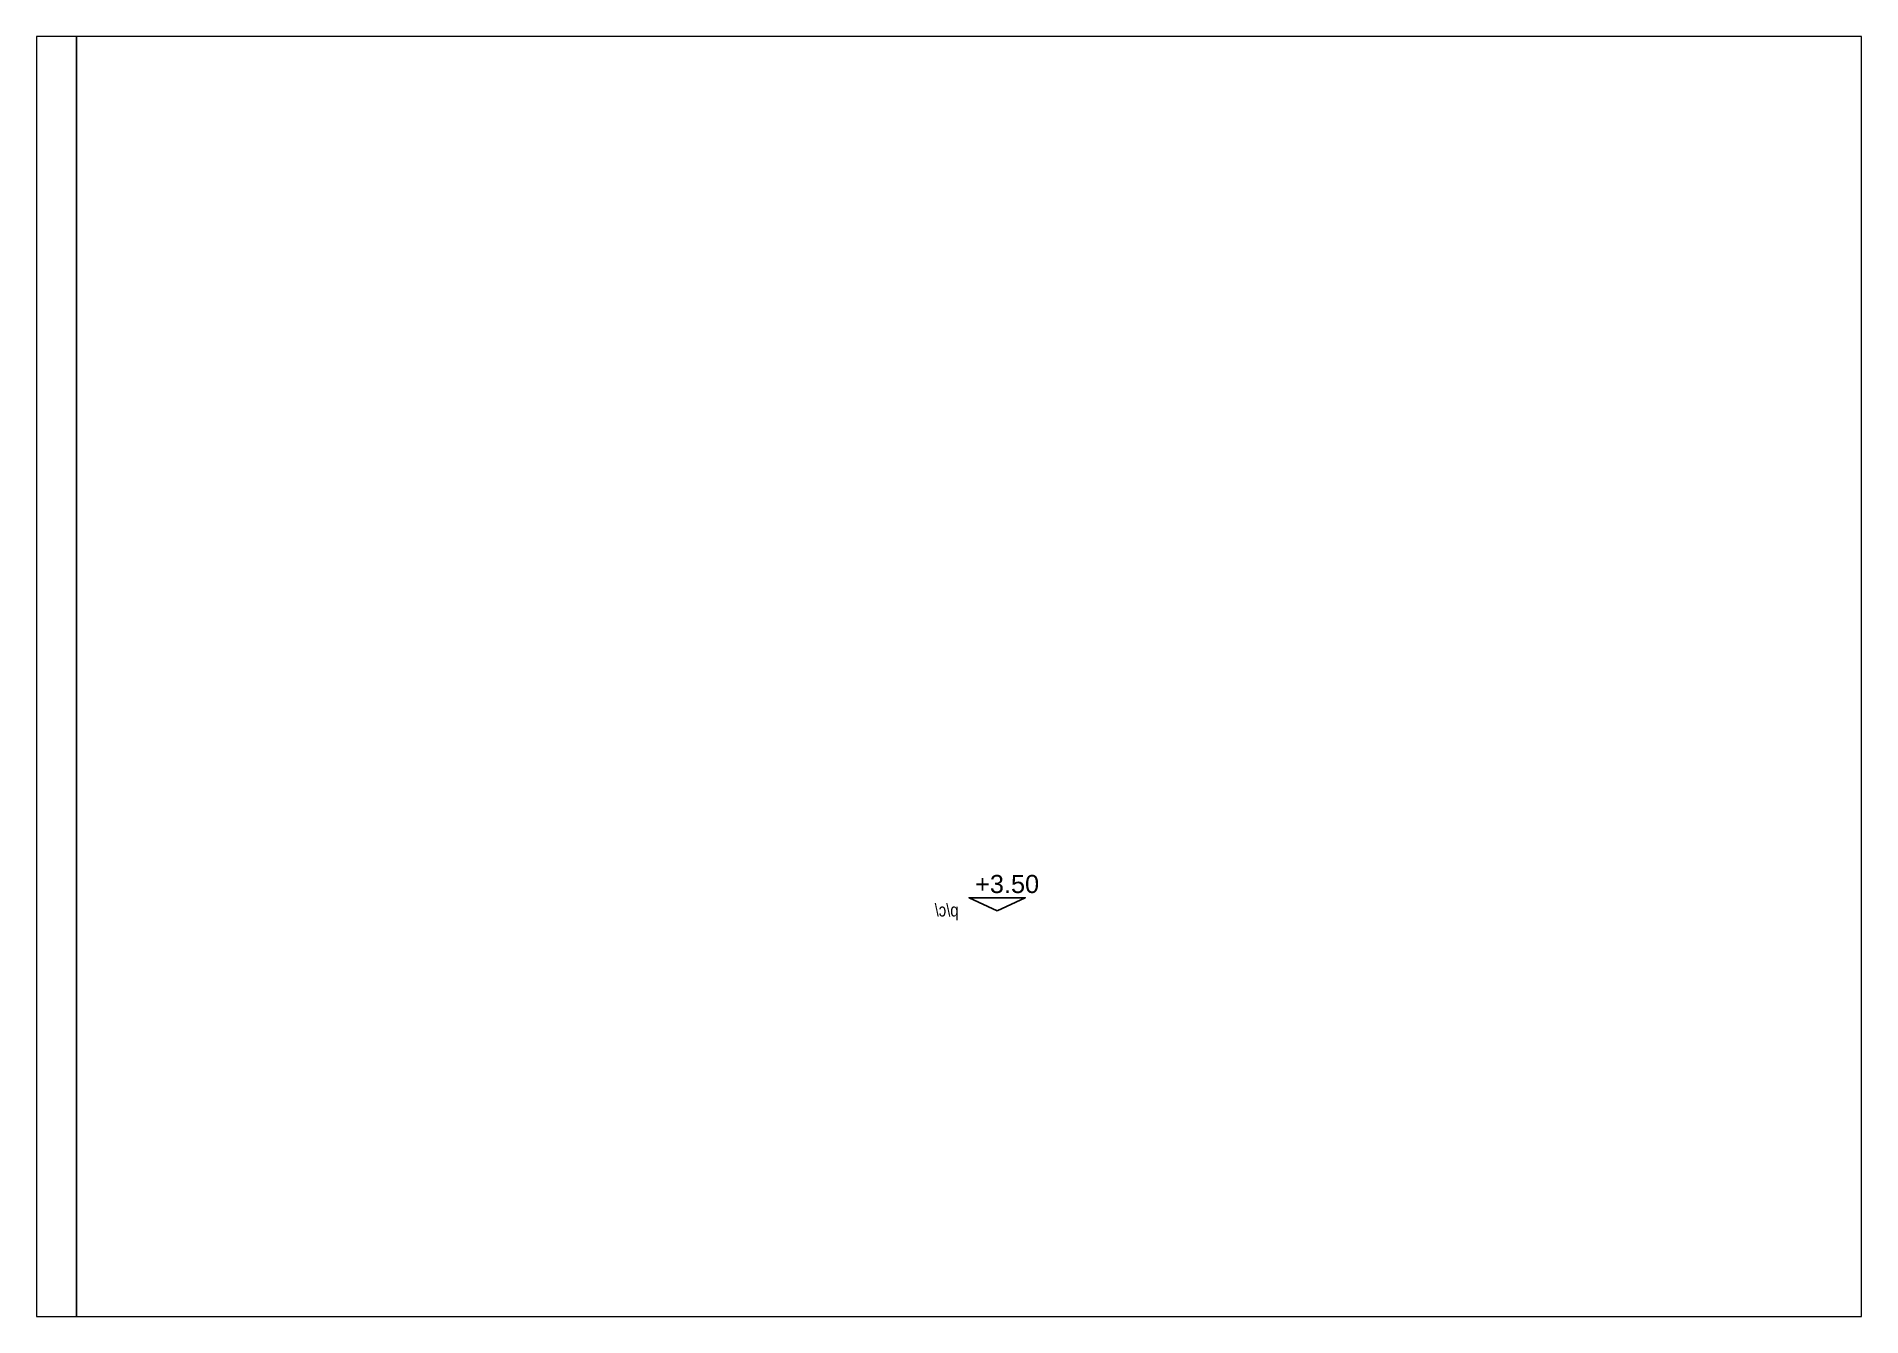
# Paper-space layout 'A4 (2)' of a CAD drawing. Header units: millimetres. Extents: x -37.9 to -9.7, y 1.3 to 21.1.
# The model-space entities are those that its viewports show. They can reach past a viewport. Long polylines and large blocks are cut down to what shows.
import ezdxf

# ---------------------------------------------------------------- set-up
doc = ezdxf.new("R2010")
doc.units = ezdxf.units.MM
doc.header["$LTSCALE"] = 0.01
for name, color, linetype in [('TEXT', 2, 'Continuous'), ('Text50', 2, 'Continuous'), ('wall', 2, 'Continuous')]:
    doc.layers.add(name, color=color, linetype=linetype)
doc.styles.add('MIRYL', font='techno_m')
doc.styles.get("Standard").update_dxf_attribs({"font": 'arial.ttf'})

# ---------------------------------------------------------------- blocks, each defined once
blk = doc.blocks.new('miflas')
blk.add_lwpolyline([(0, 0), (10.83, 5), (-10.83, 5)], close=True)
blk.add_attdef('MIFLAS', (-8.53, 6.84), '', height=7)

msp = doc.modelspace()

# ---------------------------------------------------------------- linework, layer by layer
at = {"layer": 'wall', "ltscale": 100}
msp.add_lwpolyline([(16992892.94, 63479455.8), (16987892.31, 63479455.8), (16987892.31, 63483750.93), (17002015.49, 63483750.93), (17002015.49, 63479455.8)], dxfattribs=at)

# ---------------------------------------------------------------- block references
at = {"layer": 'TEXT', "xscale": 2, "yscale": 2, "zscale": 2}
msp.add_blockref('miflas', (16988603.98, 63481835.79), dxfattribs=at).add_auto_attribs({'MIFLAS': '+3.50'})

# ---------------------------------------------------------------- texts
at = {"layer": 'Text50', "style": 'MIRYL', "text_generation_flag": 2}
msp.add_text('p/c/', height=10, rotation=360, dxfattribs=at).set_placement((16988574.16, 63481831.33))

psp = doc.layouts.new('A4 (2)')

# ---------------------------------------------------------------- viewports
at = {"layer": 'DEFPOINTS', "ltscale": 100, "view_target_point": (17981461.492, 63550100.994)}
psp.add_viewport(center=(-23.785, 11.169), size=(28.21, 19.78982), view_center_point=(-992894.719, -68084.153), view_height=989.49086, dxfattribs=at)

doc.saveas('drawing.dxf')
